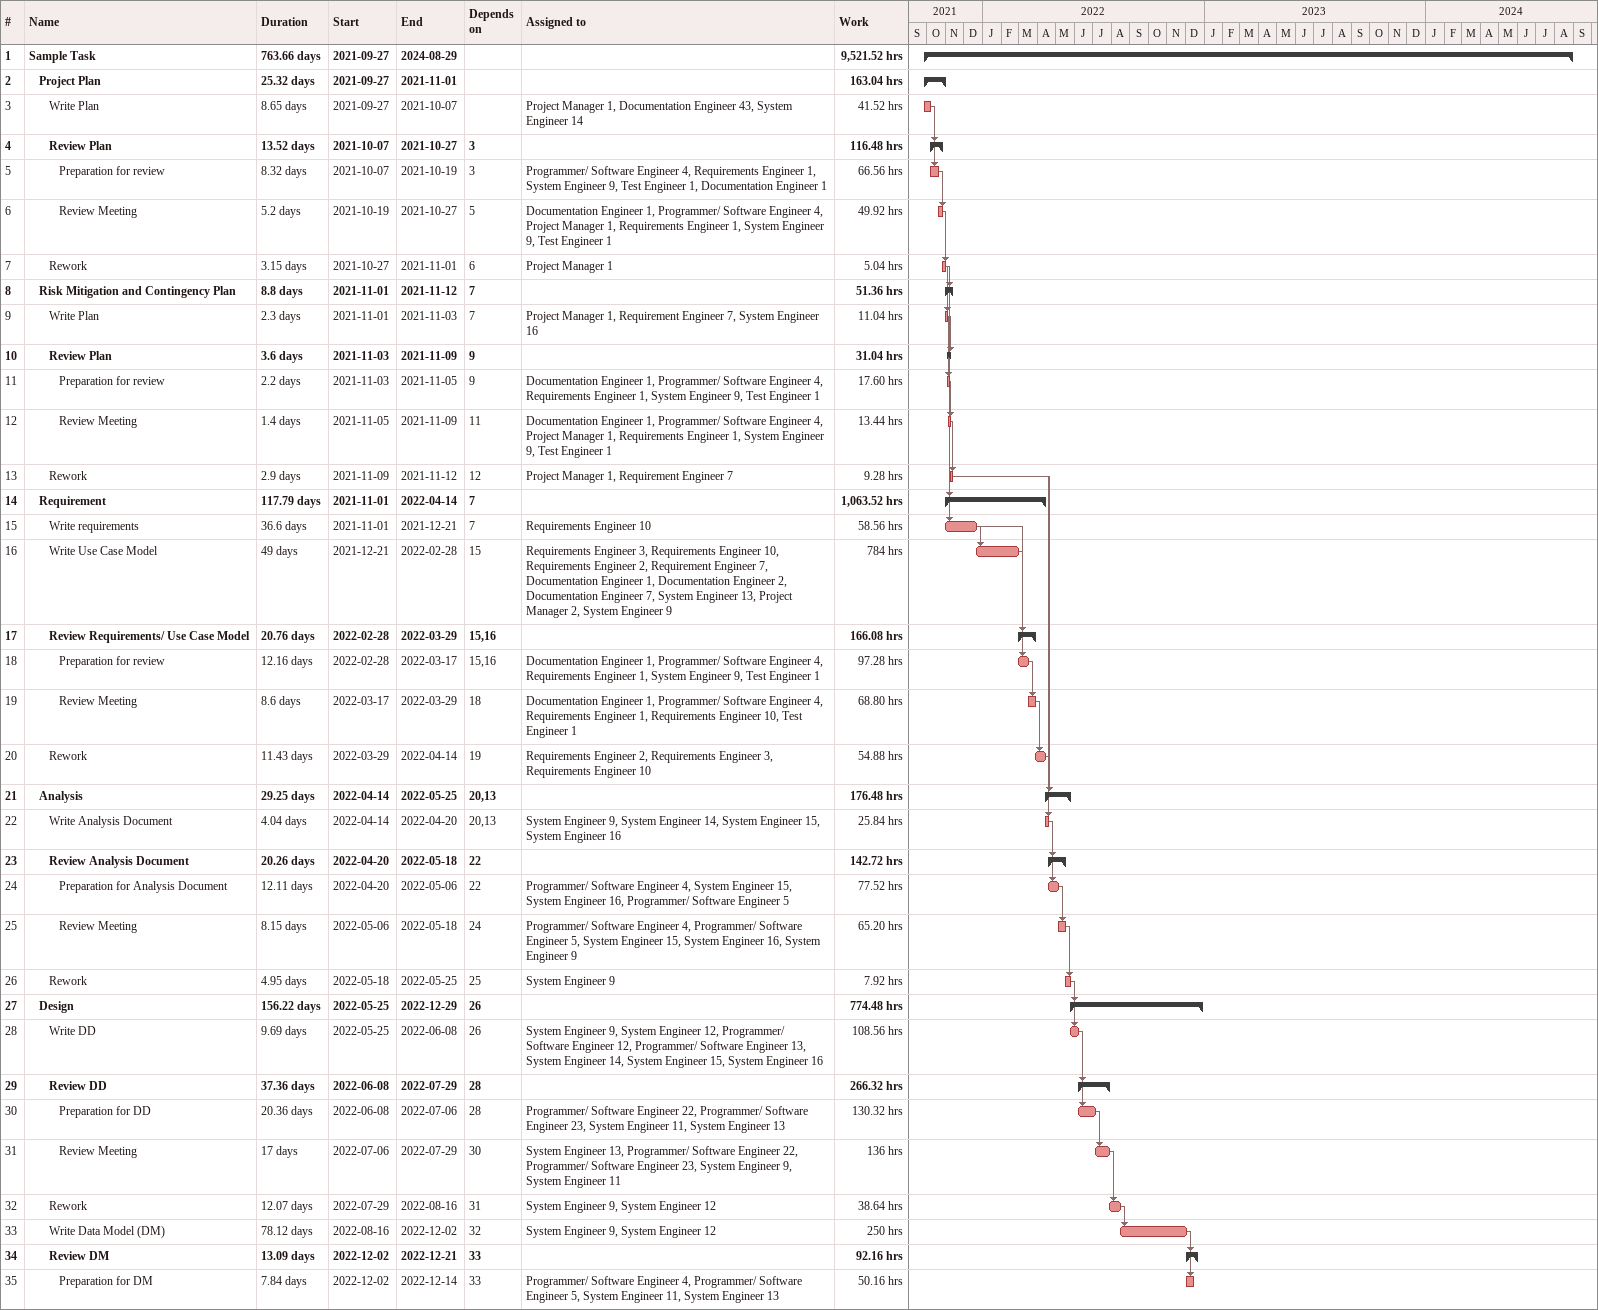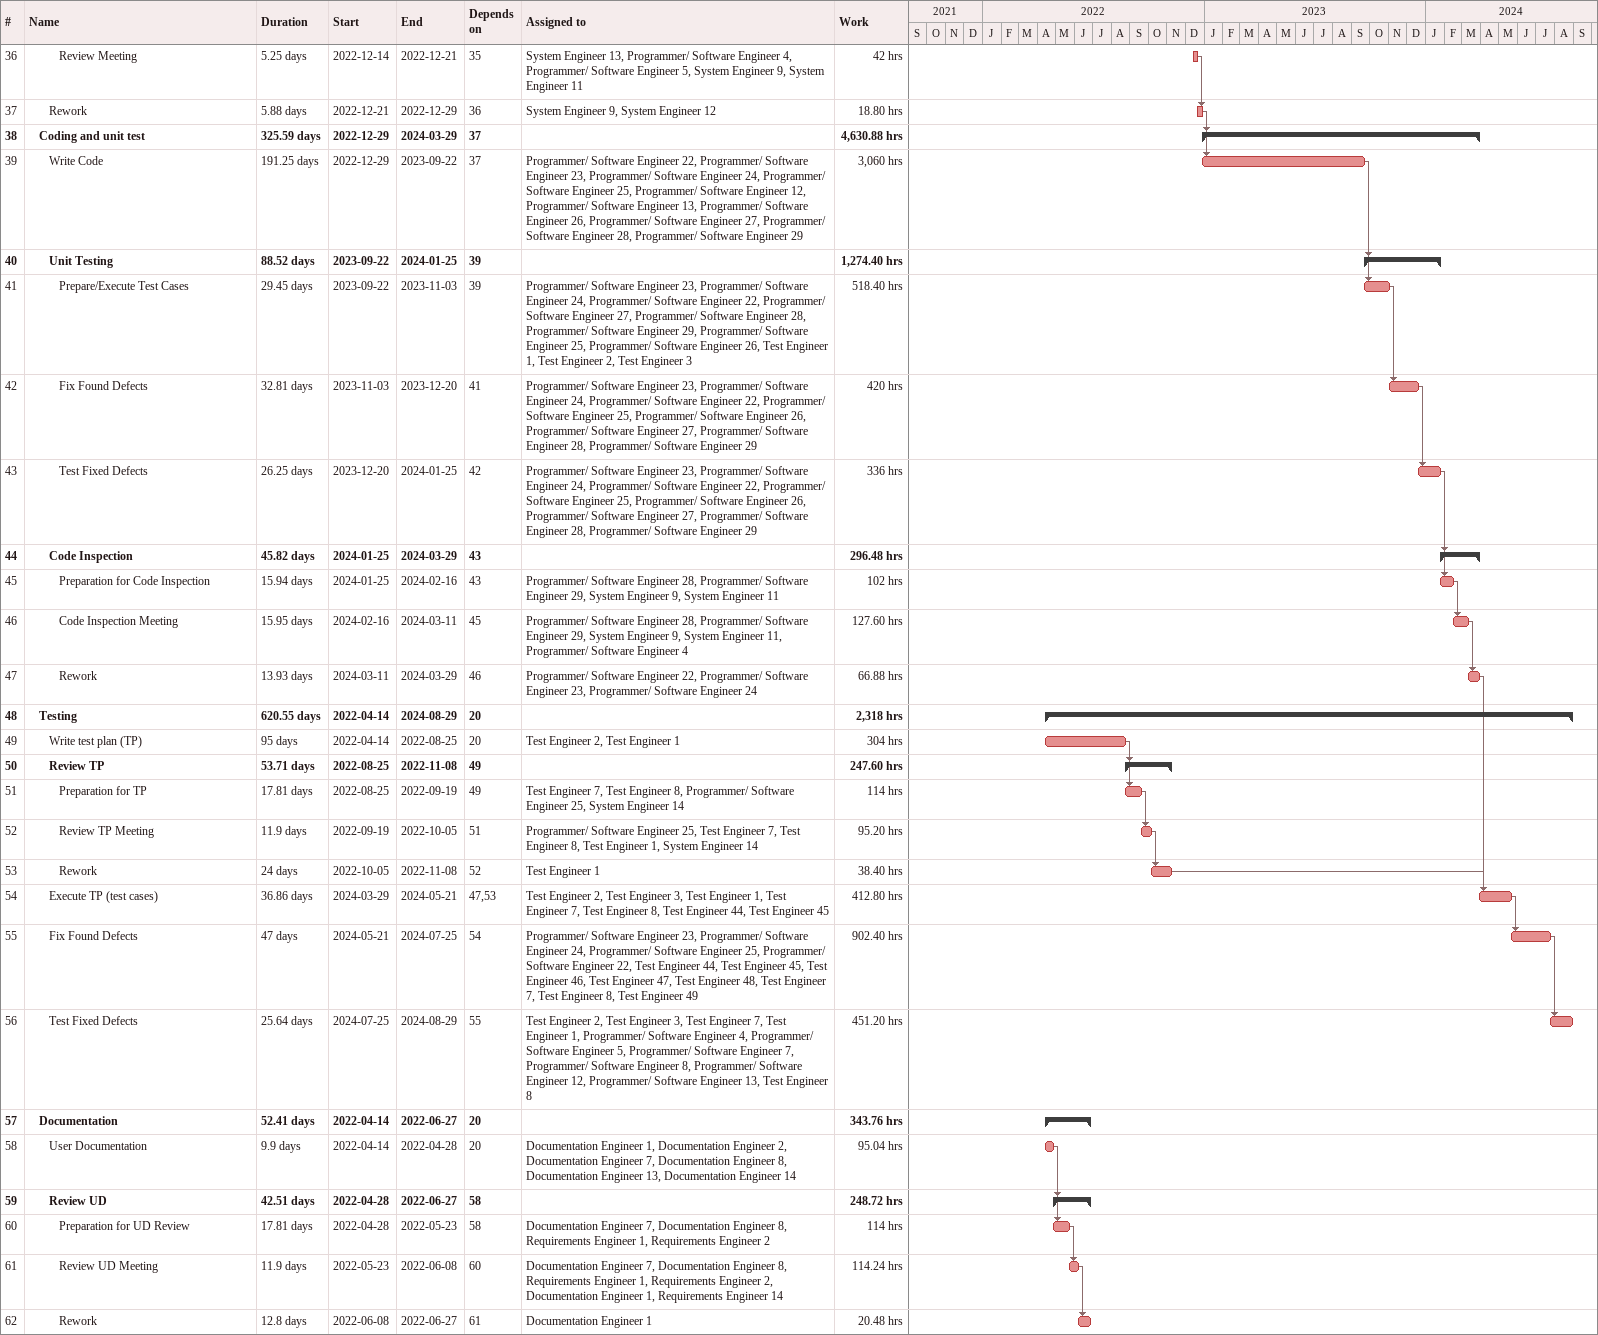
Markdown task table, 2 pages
| ID | Level | Task | Duration | Start | Finish | Predecessors | Resources | Work (h) |
|---|---|---|---|---|---|---|---|---|
| 1 | 1 | **Sample Task** | 763.66d | 2021-09-27 | 2024-08-29 |  |  | 9521.52 |
| 2 | 2 | **Project Plan** | 25.32d | 2021-09-27 | 2021-11-01 |  |  | 163.04 |
| 3 | 3 | Write Plan | 8.65d | 2021-09-27 | 2021-10-07 |  | Project Manager 1, Documentation Engineer 43, System Engineer 14 | 41.52 |
| 4 | 3 | **Review Plan** | 13.52d | 2021-10-07 | 2021-10-27 | 3 |  | 116.48 |
| 5 | 4 | Preparation for review | 8.32d | 2021-10-07 | 2021-10-19 | 3 | Programmer/ Software Engineer 4, Requirements Engineer 1, System Engineer 9, Test Engineer 1, Documentation Engineer 1 | 66.56 |
| 6 | 4 | Review Meeting | 5.2d | 2021-10-19 | 2021-10-27 | 5 | Documentation Engineer 1, Programmer/ Software Engineer 4, Project Manager 1, Requirements Engineer 1, System Engineer 9, Test Engineer 1 | 49.92 |
| 7 | 3 | Rework | 3.15d | 2021-10-27 | 2021-11-01 | 6 | Project Manager 1 | 5.04 |
| 8 | 2 | **Risk Mitigation and Contingency Plan** | 8.8d | 2021-11-01 | 2021-11-12 | 7 |  | 51.36 |
| 9 | 3 | Write Plan | 2.3d | 2021-11-01 | 2021-11-03 | 7 | Project Manager 1, Requirement Engineer 7, System Engineer 16 | 11.04 |
| 10 | 3 | **Review Plan** | 3.6d | 2021-11-03 | 2021-11-09 | 9 |  | 31.04 |
| 11 | 4 | Preparation for review | 2.2d | 2021-11-03 | 2021-11-05 | 9 | Documentation Engineer 1, Programmer/ Software Engineer 4, Requirements Engineer 1, System Engineer 9, Test Engineer 1 | 17.60 |
| 12 | 4 | Review Meeting | 1.4d | 2021-11-05 | 2021-11-09 | 11 | Documentation Engineer 1, Programmer/ Software Engineer 4, Project Manager 1, Requirements Engineer 1, System Engineer 9, Test Engineer 1 | 13.44 |
| 13 | 3 | Rework | 2.9d | 2021-11-09 | 2021-11-12 | 12 | Project Manager 1, Requirement Engineer 7 | 9.28 |
| 14 | 2 | **Requirement** | 117.79d | 2021-11-01 | 2022-04-14 | 7 |  | 1063.52 |
| 15 | 3 | Write requirements | 36.6d | 2021-11-01 | 2021-12-21 | 7 | Requirements Engineer 10 | 58.56 |
| 16 | 3 | Write Use Case Model | 49d | 2021-12-21 | 2022-02-28 | 15 | Requirements Engineer 3, Requirements Engineer 10, Requirements Engineer 2, Requirement Engineer 7, Documentation Engineer 1, Documentation Engineer 2, Documentation Engineer 7, System Engineer 13, Project Manager 2, System Engineer 9 | 784 |
| 17 | 3 | **Review Requirements/ Use Case Model** | 20.76d | 2022-02-28 | 2022-03-29 | 15, 16 |  | 166.08 |
| 18 | 4 | Preparation for review | 12.16d | 2022-02-28 | 2022-03-17 | 15, 16 | Documentation Engineer 1, Programmer/ Software Engineer 4, Requirements Engineer 1, System Engineer 9, Test Engineer 1 | 97.28 |
| 19 | 4 | Review Meeting | 8.6d | 2022-03-17 | 2022-03-29 | 18 | Documentation Engineer 1, Programmer/ Software Engineer 4, Requirements Engineer 1, Requirements Engineer 10, Test Engineer 1 | 68.80 |
| 20 | 3 | Rework | 11.43d | 2022-03-29 | 2022-04-14 | 19 | Requirements Engineer 2, Requirements Engineer 3, Requirements Engineer 10 | 54.88 |
| 21 | 2 | **Analysis** | 29.25d | 2022-04-14 | 2022-05-25 | 20, 13 |  | 176.48 |
| 22 | 3 | Write Analysis Document | 4.04d | 2022-04-14 | 2022-04-20 | 20, 13 | System Engineer 9, System Engineer 14, System Engineer 15, System Engineer 16 | 25.84 |
| 23 | 3 | **Review Analysis Document** | 20.26d | 2022-04-20 | 2022-05-18 | 22 |  | 142.72 |
| 24 | 4 | Preparation for Analysis Document | 12.11d | 2022-04-20 | 2022-05-06 | 22 | Programmer/ Software Engineer 4, System Engineer 15, System Engineer 16, Programmer/ Software Engineer 5 | 77.52 |
| 25 | 4 | Review Meeting | 8.15d | 2022-05-06 | 2022-05-18 | 24 | Programmer/ Software Engineer 4, Programmer/ Software Engineer 5, System Engineer 15, System Engineer 16, System Engineer 9 | 65.20 |
| 26 | 3 | Rework | 4.95d | 2022-05-18 | 2022-05-25 | 25 | System Engineer 9 | 7.92 |
| 27 | 2 | **Design** | 156.22d | 2022-05-25 | 2022-12-29 | 26 |  | 774.48 |
| 28 | 3 | Write DD | 9.69d | 2022-05-25 | 2022-06-08 | 26 | System Engineer 9, System Engineer 12, Programmer/ Software Engineer 12, Programmer/ Software Engineer 13, System Engineer 14, System Engineer 15, System Engineer 16 | 108.56 |
| 29 | 3 | **Review DD** | 37.36d | 2022-06-08 | 2022-07-29 | 28 |  | 266.32 |
| 30 | 4 | Preparation for DD | 20.36d | 2022-06-08 | 2022-07-06 | 28 | Programmer/ Software Engineer 22, Programmer/ Software Engineer 23, System Engineer 11, System Engineer 13 | 130.32 |
| 31 | 4 | Review Meeting | 17d | 2022-07-06 | 2022-07-29 | 30 | System Engineer 13, Programmer/ Software Engineer 22, Programmer/ Software Engineer 23, System Engineer 9, System Engineer 11 | 136 |
| 32 | 3 | Rework | 12.07d | 2022-07-29 | 2022-08-16 | 31 | System Engineer 9, System Engineer 12 | 38.64 |
| 33 | 3 | Write Data Model (DM) | 78.12d | 2022-08-16 | 2022-12-02 | 32 | System Engineer 9, System Engineer 12 | 250 |
| 34 | 3 | **Review DM** | 13.09d | 2022-12-02 | 2022-12-21 | 33 |  | 92.16 |
| 35 | 4 | Preparation for DM | 7.84d | 2022-12-02 | 2022-12-14 | 33 | Programmer/ Software Engineer 4, Programmer/ Software Engineer 5, System Engineer 11, System Engineer 13 | 50.16 |
| 36 | 4 | Review Meeting | 5.25d | 2022-12-14 | 2022-12-21 | 35 | System Engineer 13, Programmer/ Software Engineer 4, Programmer/ Software Engineer 5, System Engineer 9, System Engineer 11 | 42 |
| 37 | 3 | Rework | 5.88d | 2022-12-21 | 2022-12-29 | 36 | System Engineer 9, System Engineer 12 | 18.80 |
| 38 | 2 | **Coding and unit test** | 325.59d | 2022-12-29 | 2024-03-29 | 37 |  | 4630.88 |
| 39 | 3 | Write Code | 191.25d | 2022-12-29 | 2023-09-22 | 37 | Programmer/ Software Engineer 22, Programmer/ Software Engineer 23, Programmer/ Software Engineer 24, Programmer/ Software Engineer 25, Programmer/ Software Engineer 12, Programmer/ Software Engineer 13, Programmer/ Software Engineer 26, Programmer/ Software Engineer 27, Programmer/ Software Engineer 28, Programmer/ Software Engineer 29 | 3060 |
| 40 | 3 | **Unit Testing** | 88.52d | 2023-09-22 | 2024-01-25 | 39 |  | 1274.40 |
| 41 | 4 | Prepare/Execute Test Cases | 29.45d | 2023-09-22 | 2023-11-03 | 39 | Programmer/ Software Engineer 23, Programmer/ Software Engineer 24, Programmer/ Software Engineer 22, Programmer/ Software Engineer 27, Programmer/ Software Engineer 28, Programmer/ Software Engineer 29, Programmer/ Software Engineer 25, Programmer/ Software Engineer 26, Test Engineer 1, Test Engineer 2, Test Engineer 3 | 518.40 |
| 42 | 4 | Fix Found Defects | 32.81d | 2023-11-03 | 2023-12-20 | 41 | Programmer/ Software Engineer 23, Programmer/ Software Engineer 24, Programmer/ Software Engineer 22, Programmer/ Software Engineer 25, Programmer/ Software Engineer 26, Programmer/ Software Engineer 27, Programmer/ Software Engineer 28, Programmer/ Software Engineer 29 | 420 |
| 43 | 4 | Test Fixed Defects | 26.25d | 2023-12-20 | 2024-01-25 | 42 | Programmer/ Software Engineer 23, Programmer/ Software Engineer 24, Programmer/ Software Engineer 22, Programmer/ Software Engineer 25, Programmer/ Software Engineer 26, Programmer/ Software Engineer 27, Programmer/ Software Engineer 28, Programmer/ Software Engineer 29 | 336 |
| 44 | 3 | **Code Inspection** | 45.82d | 2024-01-25 | 2024-03-29 | 43 |  | 296.48 |
| 45 | 4 | Preparation for Code Inspection | 15.94d | 2024-01-25 | 2024-02-16 | 43 | Programmer/ Software Engineer 28, Programmer/ Software Engineer 29, System Engineer 9, System Engineer 11 | 102 |
| 46 | 4 | Code Inspection Meeting | 15.95d | 2024-02-16 | 2024-03-11 | 45 | Programmer/ Software Engineer 28, Programmer/ Software Engineer 29, System Engineer 9, System Engineer 11, Programmer/ Software Engineer 4 | 127.60 |
| 47 | 4 | Rework | 13.93d | 2024-03-11 | 2024-03-29 | 46 | Programmer/ Software Engineer 22, Programmer/ Software Engineer 23, Programmer/ Software Engineer 24 | 66.88 |
| 48 | 2 | **Testing** | 620.55d | 2022-04-14 | 2024-08-29 | 20 |  | 2318 |
| 49 | 3 | Write test plan (TP) | 95d | 2022-04-14 | 2022-08-25 | 20 | Test Engineer 2, Test Engineer 1 | 304 |
| 50 | 3 | **Review TP** | 53.71d | 2022-08-25 | 2022-11-08 | 49 |  | 247.60 |
| 51 | 4 | Preparation for TP | 17.81d | 2022-08-25 | 2022-09-19 | 49 | Test Engineer 7, Test Engineer 8, Programmer/ Software Engineer 25, System Engineer 14 | 114 |
| 52 | 4 | Review TP Meeting | 11.9d | 2022-09-19 | 2022-10-05 | 51 | Programmer/ Software Engineer 25, Test Engineer 7, Test Engineer 8, Test Engineer 1, System Engineer 14 | 95.20 |
| 53 | 4 | Rework | 24d | 2022-10-05 | 2022-11-08 | 52 | Test Engineer 1 | 38.40 |
| 54 | 3 | Execute TP (test cases) | 36.86d | 2024-03-29 | 2024-05-21 | 47, 53 | Test Engineer 2, Test Engineer 3, Test Engineer 1, Test Engineer 7, Test Engineer 8, Test Engineer 44, Test Engineer 45 | 412.80 |
| 55 | 3 | Fix Found Defects | 47d | 2024-05-21 | 2024-07-25 | 54 | Programmer/ Software Engineer 23, Programmer/ Software Engineer 24, Programmer/ Software Engineer 25, Programmer/ Software Engineer 22, Test Engineer 44, Test Engineer 45, Test Engineer 46, Test Engineer 47, Test Engineer 48, Test Engineer 7, Test Engineer 8, Test Engineer 49 | 902.40 |
| 56 | 3 | Test Fixed Defects | 25.64d | 2024-07-25 | 2024-08-29 | 55 | Test Engineer 2, Test Engineer 3, Test Engineer 7, Test Engineer 1, Programmer/ Software Engineer 4, Programmer/ Software Engineer 5, Programmer/ Software Engineer 7, Programmer/ Software Engineer 8, Programmer/ Software Engineer 12, Programmer/ Software Engineer 13, Test Engineer 8 | 451.20 |
| 57 | 2 | **Documentation** | 52.41d | 2022-04-14 | 2022-06-27 | 20 |  | 343.76 |
| 58 | 3 | User Documentation | 9.9d | 2022-04-14 | 2022-04-28 | 20 | Documentation Engineer 1, Documentation Engineer 2, Documentation Engineer 7, Documentation Engineer 8, Documentation Engineer 13, Documentation Engineer 14 | 95.04 |
| 59 | 3 | **Review UD** | 42.51d | 2022-04-28 | 2022-06-27 | 58 |  | 248.72 |
| 60 | 4 | Preparation for UD Review | 17.81d | 2022-04-28 | 2022-05-23 | 58 | Documentation Engineer 7, Documentation Engineer 8, Requirements Engineer 1, Requirements Engineer 2 | 114 |
| 61 | 4 | Review UD Meeting | 11.9d | 2022-05-23 | 2022-06-08 | 60 | Documentation Engineer 7, Documentation Engineer 8, Requirements Engineer 1, Requirements Engineer 2, Documentation Engineer 1, Requirements Engineer 14 | 114.24 |
| 62 | 4 | Rework | 12.8d | 2022-06-08 | 2022-06-27 | 61 | Documentation Engineer 1 | 20.48 |
